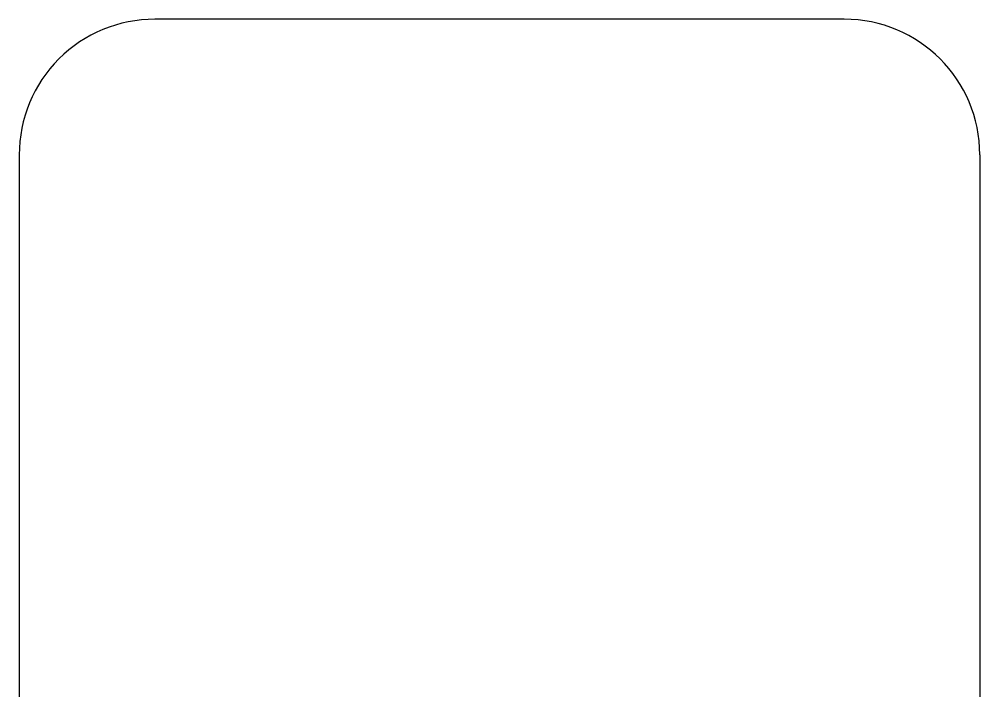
# Model space of a CAD drawing. Header units: millimetres. Extents: x -11 to 340, y -118 to 18.
# Drawn here: x 154.58 to 169.28, y -3.23 to 7.05 of the extents above; entities that cross this region are included whole.
import ezdxf

# ---------------------------------------------------------------- set-up
doc = ezdxf.new("R2010")
doc.units = ezdxf.units.MM
doc.header["$MEASUREMENT"] = 0
doc.layers.add('BLACK', color=7, linetype='CONTINUOUS')

msp = doc.modelspace()

# ---------------------------------------------------------------- linework, layer by layer
at = {"layer": 'BLACK', "linetype": 'Continuous'}
for p, q in [((156.650001, 7.049998), (156.650001, 7.05)), ((167.2, 7.05), (156.650001, 7.05)), ((154.575001, 4.975), (154.575001, -4.975)), ((169.275001, 4.975), (169.275001, -4.975))]:
    msp.add_line(p, q, dxfattribs=at)
at = {"layer": 'BLACK'}
for centre, radius, start, end in [((156.65, 4.975), 2.074999, 89.9999724, 180), ((167.2, 4.975), 2.075, 0, 90)]:
    msp.add_arc(centre, radius, start, end, dxfattribs=at)

doc.saveas('drawing.dxf')
